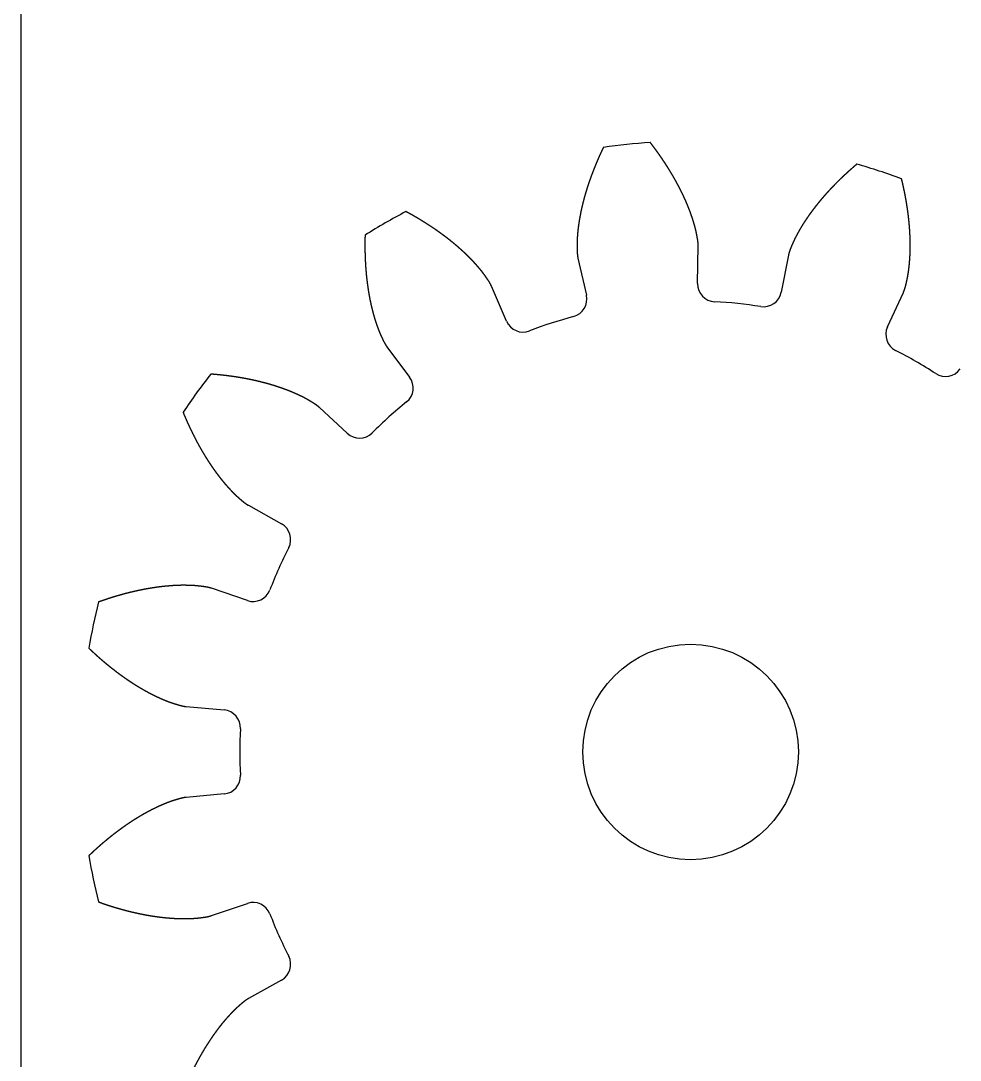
# Model space of a CAD drawing. Header units: inches. Extents: x 0 to 775, y -63 to 305.
# Drawn here: x 0 to 26.15, y 44.65 to 73.58 of the extents above; entities that cross this region are included whole.
import ezdxf

# ---------------------------------------------------------------- set-up
doc = ezdxf.new("R2010")
doc.units = ezdxf.units.IN
doc.header["$MEASUREMENT"] = 0

msp = doc.modelspace()

# ---------------------------------------------------------------- linework, layer by layer
at = {"color": 1}
for p, q in [((18.841, 66.269), (18.856, 67.325)), ((15.51, 66.974), (15.744, 65.944)), ((21.371, 67.061), (21.166, 66.025)), ((13.521, 65.222), (13.105, 66.192)), ((24.127, 65.063), (24.57, 66.022)), ((10.192, 64.51), (10.825, 63.665)), ((9.088, 62.101), (8.313, 62.818)), ((6.335, 60.097), (7.257, 59.582)), ((6.307, 57.446), (5.307, 57.787)), ((4.607, 54.496), (5.659, 54.4)), ((5.659, 52.063), (4.607, 51.967)), ((5.307, 48.677), (6.307, 49.017)), ((7.257, 46.882), (6.335, 46.367))]:
    msp.add_line(p, q, dxfattribs=at)
at = {"linetype": 'Continuous'}
msp.add_lwpolyline([(0, 0), (610, 0), (610, 305), (0, 305)], close=True, dxfattribs=at)
at = {"color": 1}
msp.add_circle((18.646, 53.232), 3, dxfattribs=at)
for centre, radius, start, end in [((18.646, 53.232), 17, 93.7877, 98.2123), ((18.646, 53.232), 17, 69.7877, 74.2123), ((18.646, 53.232), 17, 117.7877, 122.2123), ((19.341, 66.262), 0.5, 179.1897, 266.9466), ((20.675, 66.122), 0.5, 261.0534, 348.8103), ((15.257, 65.833), 0.5, 285.0534, 12.8103), ((18.646, 53.232), 12.549, 81.0534, 86.9466), ((13.981, 65.418), 0.5, 203.1897, 290.9466), ((18.646, 53.232), 12.549, 105.0534, 110.9466), ((24.581, 64.853), 0.5, 155.1897, 242.9466), ((18.646, 53.232), 12.549, 57.0534, 62.9466), ((18.646, 53.232), 17, 141.7877, 146.2123), ((10.424, 63.365), 0.5, 309.0534, 36.8103), ((25.743, 64.182), 0.5, 237.0534, 324.8103), ((18.646, 53.232), 12.549, 129.0534, 134.9466), ((9.427, 62.467), 0.5, 227.1897, 314.9466), ((7.013, 59.145), 0.5, 333.0534, 60.8103), ((18.646, 53.232), 12.549, 153.0534, 158.9466), ((6.468, 57.919), 0.5, 251.1897, 338.9466), ((18.646, 53.232), 17, 165.7877, 170.2123), ((5.614, 53.902), 0.5, 357.0534, 84.8103), ((18.646, 53.232), 12.549, 177.0534, 182.9466), ((5.614, 52.561), 0.5, 275.1897, 2.9466), ((18.646, 53.232), 17, 189.7877, 194.2123), ((6.468, 48.544), 0.5, 21.0534, 108.8103), ((18.646, 53.232), 12.549, 201.0534, 206.9466), ((7.013, 47.318), 0.5, 299.1897, 26.9466)]:
    msp.add_arc(centre, radius, start, end, dxfattribs=at)
for points in [[(16.218, 70.057), (16.213, 70.049), (16.205, 70.031), (16.192, 70.005), (16.176, 69.97), (16.155, 69.926), (16.135, 69.882), (16.115, 69.838), (16.095, 69.794), (16.076, 69.749), (16.057, 69.705), (16.038, 69.661), (16.019, 69.617), (16.001, 69.573), (15.982, 69.529), (15.965, 69.484), (15.947, 69.44), (15.93, 69.396), (15.913, 69.352), (15.896, 69.307), (15.88, 69.263), (15.864, 69.219), (15.848, 69.174), (15.832, 69.13), (15.817, 69.085), (15.802, 69.041), (15.787, 68.997), (15.773, 68.952), (15.759, 68.908), (15.745, 68.863), (15.731, 68.819), (15.718, 68.774), (15.705, 68.73), (15.693, 68.686), (15.681, 68.641), (15.669, 68.597), (15.657, 68.552), (15.646, 68.508), (15.635, 68.463), (15.624, 68.419), (15.614, 68.374), (15.604, 68.33), (15.595, 68.286), (15.586, 68.241), (15.577, 68.197), (15.568, 68.153), (15.56, 68.108), (15.552, 68.064), (15.545, 68.02), (15.538, 67.975), (15.531, 67.931), (15.525, 67.887), (15.519, 67.843), (15.514, 67.799), (15.509, 67.755), (15.504, 67.711), (15.5, 67.667), (15.496, 67.623), (15.493, 67.579), (15.49, 67.535), (15.487, 67.491), (15.485, 67.447), (15.484, 67.404), (15.484, 67.36), (15.484, 67.317), (15.485, 67.273), (15.486, 67.23), (15.487, 67.187), (15.489, 67.144), (15.491, 67.101), (15.495, 67.058), (15.5, 67.024), (15.505, 66.999), (15.508, 66.982), (15.51, 66.974)], [(18.856, 67.325), (18.856, 67.334), (18.856, 67.351), (18.855, 67.377), (18.853, 67.411), (18.848, 67.454), (18.842, 67.496), (18.834, 67.539), (18.827, 67.581), (18.819, 67.624), (18.81, 67.666), (18.801, 67.709), (18.792, 67.751), (18.782, 67.794), (18.771, 67.836), (18.759, 67.879), (18.747, 67.921), (18.735, 67.963), (18.722, 68.005), (18.709, 68.047), (18.695, 68.09), (18.681, 68.132), (18.667, 68.174), (18.652, 68.216), (18.637, 68.258), (18.621, 68.299), (18.605, 68.341), (18.588, 68.383), (18.571, 68.425), (18.554, 68.466), (18.537, 68.508), (18.519, 68.55), (18.501, 68.591), (18.482, 68.632), (18.463, 68.674), (18.444, 68.715), (18.424, 68.756), (18.404, 68.798), (18.384, 68.839), (18.363, 68.88), (18.343, 68.921), (18.321, 68.962), (18.3, 69.003), (18.278, 69.043), (18.256, 69.084), (18.234, 69.125), (18.211, 69.165), (18.188, 69.206), (18.164, 69.246), (18.141, 69.287), (18.117, 69.327), (18.093, 69.367), (18.068, 69.408), (18.044, 69.448), (18.019, 69.488), (17.993, 69.528), (17.968, 69.568), (17.942, 69.607), (17.916, 69.647), (17.889, 69.687), (17.863, 69.726), (17.836, 69.766), (17.809, 69.805), (17.781, 69.844), (17.754, 69.884), (17.726, 69.923), (17.698, 69.962), (17.669, 70.001), (17.64, 70.04), (17.611, 70.079), (17.582, 70.117), (17.559, 70.148), (17.541, 70.171), (17.529, 70.187), (17.523, 70.194)], [(23.271, 69.59), (23.264, 69.584), (23.249, 69.571), (23.227, 69.552), (23.197, 69.527), (23.161, 69.495), (23.124, 69.463), (23.088, 69.431), (23.052, 69.399), (23.016, 69.367), (22.981, 69.334), (22.946, 69.302), (22.911, 69.269), (22.876, 69.236), (22.841, 69.203), (22.807, 69.17), (22.773, 69.137), (22.739, 69.103), (22.706, 69.07), (22.672, 69.036), (22.639, 69.002), (22.607, 68.968), (22.574, 68.934), (22.542, 68.9), (22.51, 68.865), (22.478, 68.831), (22.447, 68.796), (22.415, 68.762), (22.384, 68.727), (22.354, 68.692), (22.323, 68.657), (22.293, 68.621), (22.263, 68.586), (22.234, 68.551), (22.205, 68.515), (22.176, 68.479), (22.147, 68.443), (22.119, 68.407), (22.091, 68.371), (22.063, 68.335), (22.035, 68.298), (22.008, 68.262), (21.982, 68.225), (21.955, 68.188), (21.929, 68.151), (21.903, 68.114), (21.878, 68.077), (21.852, 68.04), (21.828, 68.002), (21.803, 67.965), (21.779, 67.927), (21.755, 67.889), (21.732, 67.851), (21.709, 67.813), (21.687, 67.775), (21.665, 67.737), (21.643, 67.698), (21.622, 67.66), (21.601, 67.621), (21.58, 67.582), (21.56, 67.543), (21.541, 67.504), (21.522, 67.464), (21.504, 67.425), (21.486, 67.385), (21.469, 67.345), (21.453, 67.305), (21.436, 67.265), (21.42, 67.225), (21.405, 67.185), (21.392, 67.144), (21.382, 67.111), (21.376, 67.086), (21.372, 67.07), (21.371, 67.061)], [(24.57, 66.022), (24.574, 66.029), (24.581, 66.045), (24.591, 66.069), (24.602, 66.101), (24.615, 66.142), (24.627, 66.183), (24.637, 66.225), (24.648, 66.267), (24.657, 66.309), (24.667, 66.352), (24.676, 66.394), (24.685, 66.437), (24.693, 66.48), (24.7, 66.523), (24.707, 66.566), (24.713, 66.61), (24.719, 66.653), (24.724, 66.697), (24.73, 66.741), (24.734, 66.785), (24.739, 66.829), (24.742, 66.873), (24.746, 66.918), (24.749, 66.962), (24.752, 67.007), (24.754, 67.052), (24.756, 67.097), (24.757, 67.141), (24.759, 67.187), (24.76, 67.232), (24.76, 67.277), (24.76, 67.322), (24.76, 67.368), (24.76, 67.413), (24.759, 67.459), (24.758, 67.504), (24.756, 67.55), (24.755, 67.596), (24.753, 67.642), (24.75, 67.688), (24.747, 67.734), (24.744, 67.78), (24.741, 67.826), (24.737, 67.872), (24.734, 67.919), (24.729, 67.965), (24.725, 68.011), (24.72, 68.058), (24.715, 68.104), (24.709, 68.151), (24.704, 68.197), (24.698, 68.244), (24.691, 68.291), (24.685, 68.337), (24.678, 68.384), (24.671, 68.431), (24.663, 68.478), (24.656, 68.525), (24.648, 68.572), (24.64, 68.619), (24.631, 68.666), (24.622, 68.713), (24.613, 68.76), (24.604, 68.807), (24.594, 68.854), (24.584, 68.901), (24.574, 68.948), (24.564, 68.996), (24.553, 69.043), (24.542, 69.09), (24.533, 69.128), (24.526, 69.156), (24.522, 69.175), (24.519, 69.185)], [(13.105, 66.192), (13.102, 66.2), (13.095, 66.216), (13.084, 66.239), (13.068, 66.27), (13.046, 66.306), (13.023, 66.343), (12.999, 66.378), (12.974, 66.414), (12.95, 66.45), (12.925, 66.485), (12.899, 66.52), (12.873, 66.555), (12.847, 66.59), (12.82, 66.624), (12.792, 66.658), (12.764, 66.692), (12.735, 66.726), (12.707, 66.759), (12.677, 66.792), (12.648, 66.825), (12.618, 66.858), (12.588, 66.89), (12.557, 66.923), (12.526, 66.955), (12.494, 66.987), (12.463, 67.018), (12.431, 67.05), (12.398, 67.081), (12.366, 67.112), (12.333, 67.143), (12.299, 67.174), (12.266, 67.204), (12.232, 67.234), (12.198, 67.264), (12.164, 67.294), (12.129, 67.324), (12.094, 67.354), (12.059, 67.383), (12.023, 67.412), (11.987, 67.441), (11.951, 67.47), (11.915, 67.498), (11.879, 67.527), (11.842, 67.555), (11.805, 67.583), (11.768, 67.611), (11.73, 67.639), (11.692, 67.666), (11.654, 67.693), (11.616, 67.721), (11.578, 67.747), (11.539, 67.774), (11.5, 67.801), (11.461, 67.827), (11.422, 67.853), (11.382, 67.879), (11.342, 67.905), (11.302, 67.931), (11.262, 67.956), (11.222, 67.982), (11.181, 68.007), (11.14, 68.032), (11.099, 68.057), (11.058, 68.081), (11.016, 68.106), (10.975, 68.13), (10.933, 68.154), (10.891, 68.178), (10.849, 68.201), (10.806, 68.225), (10.772, 68.243), (10.746, 68.257), (10.729, 68.267), (10.721, 68.271)], [(9.584, 67.615), (9.584, 67.605), (9.583, 67.586), (9.582, 67.557), (9.581, 67.518), (9.581, 67.469), (9.58, 67.421), (9.58, 67.372), (9.579, 67.324), (9.58, 67.276), (9.58, 67.228), (9.581, 67.18), (9.582, 67.132), (9.583, 67.084), (9.584, 67.036), (9.586, 66.989), (9.588, 66.941), (9.59, 66.894), (9.593, 66.846), (9.595, 66.799), (9.598, 66.752), (9.602, 66.705), (9.605, 66.658), (9.609, 66.611), (9.613, 66.564), (9.617, 66.517), (9.622, 66.471), (9.627, 66.424), (9.632, 66.378), (9.638, 66.332), (9.644, 66.286), (9.65, 66.24), (9.656, 66.194), (9.663, 66.148), (9.67, 66.103), (9.677, 66.057), (9.684, 66.012), (9.692, 65.967), (9.7, 65.922), (9.708, 65.877), (9.717, 65.832), (9.726, 65.788), (9.736, 65.743), (9.745, 65.699), (9.755, 65.655), (9.765, 65.611), (9.776, 65.567), (9.787, 65.523), (9.798, 65.48), (9.81, 65.436), (9.821, 65.393), (9.834, 65.35), (9.846, 65.308), (9.859, 65.265), (9.873, 65.223), (9.887, 65.181), (9.901, 65.139), (9.915, 65.097), (9.93, 65.056), (9.945, 65.015), (9.96, 64.974), (9.977, 64.933), (9.993, 64.893), (10.011, 64.853), (10.029, 64.813), (10.047, 64.774), (10.065, 64.735), (10.084, 64.696), (10.103, 64.657), (10.123, 64.619), (10.144, 64.581), (10.162, 64.552), (10.177, 64.531), (10.187, 64.517), (10.192, 64.51)], [(8.313, 62.818), (8.306, 62.824), (8.294, 62.836), (8.274, 62.852), (8.247, 62.873), (8.212, 62.898), (8.176, 62.922), (8.14, 62.945), (8.103, 62.968), (8.066, 62.99), (8.029, 63.012), (7.991, 63.034), (7.953, 63.056), (7.915, 63.077), (7.876, 63.097), (7.837, 63.117), (7.798, 63.136), (7.758, 63.155), (7.718, 63.174), (7.678, 63.192), (7.637, 63.21), (7.597, 63.228), (7.556, 63.245), (7.515, 63.262), (7.473, 63.279), (7.432, 63.295), (7.39, 63.311), (7.348, 63.327), (7.305, 63.342), (7.263, 63.358), (7.22, 63.372), (7.177, 63.387), (7.134, 63.401), (7.091, 63.415), (7.048, 63.429), (7.004, 63.442), (6.96, 63.455), (6.916, 63.468), (6.872, 63.48), (6.828, 63.492), (6.784, 63.504), (6.739, 63.516), (6.694, 63.527), (6.649, 63.538), (6.604, 63.549), (6.559, 63.56), (6.514, 63.57), (6.468, 63.58), (6.422, 63.59), (6.377, 63.599), (6.331, 63.609), (6.285, 63.618), (6.238, 63.626), (6.192, 63.635), (6.146, 63.643), (6.099, 63.651), (6.052, 63.659), (6.005, 63.666), (5.958, 63.673), (5.911, 63.68), (5.864, 63.687), (5.817, 63.693), (5.769, 63.699), (5.722, 63.705), (5.674, 63.711), (5.626, 63.716), (5.578, 63.722), (5.53, 63.727), (5.482, 63.731), (5.434, 63.736), (5.386, 63.74), (5.347, 63.743), (5.318, 63.745), (5.298, 63.747), (5.289, 63.747)], [(4.517, 62.686), (4.521, 62.677), (4.528, 62.659), (4.539, 62.632), (4.554, 62.596), (4.573, 62.551), (4.592, 62.507), (4.612, 62.462), (4.631, 62.418), (4.651, 62.374), (4.671, 62.33), (4.691, 62.287), (4.711, 62.243), (4.732, 62.2), (4.753, 62.157), (4.774, 62.114), (4.795, 62.072), (4.816, 62.029), (4.838, 61.987), (4.859, 61.945), (4.881, 61.903), (4.904, 61.861), (4.926, 61.82), (4.948, 61.779), (4.971, 61.737), (4.994, 61.697), (5.017, 61.656), (5.041, 61.616), (5.064, 61.575), (5.088, 61.535), (5.112, 61.496), (5.136, 61.456), (5.161, 61.417), (5.186, 61.378), (5.21, 61.339), (5.235, 61.3), (5.261, 61.262), (5.286, 61.224), (5.312, 61.186), (5.338, 61.148), (5.364, 61.111), (5.39, 61.074), (5.417, 61.037), (5.444, 61.001), (5.471, 60.964), (5.498, 60.928), (5.526, 60.893), (5.553, 60.857), (5.581, 60.822), (5.609, 60.787), (5.638, 60.753), (5.666, 60.718), (5.695, 60.685), (5.725, 60.651), (5.754, 60.618), (5.784, 60.585), (5.814, 60.552), (5.844, 60.52), (5.874, 60.488), (5.905, 60.457), (5.935, 60.426), (5.967, 60.395), (5.998, 60.365), (6.031, 60.336), (6.063, 60.307), (6.096, 60.278), (6.128, 60.25), (6.161, 60.222), (6.195, 60.195), (6.228, 60.168), (6.263, 60.142), (6.291, 60.123), (6.313, 60.109), (6.328, 60.101), (6.335, 60.097)], [(5.307, 57.787), (5.299, 57.789), (5.282, 57.795), (5.258, 57.802), (5.224, 57.81), (5.182, 57.819), (5.14, 57.826), (5.097, 57.832), (5.054, 57.838), (5.011, 57.843), (4.968, 57.848), (4.925, 57.853), (4.882, 57.857), (4.838, 57.861), (4.795, 57.864), (4.751, 57.866), (4.707, 57.867), (4.663, 57.869), (4.619, 57.869), (4.575, 57.87), (4.53, 57.87), (4.486, 57.87), (4.442, 57.869), (4.397, 57.868), (4.353, 57.866), (4.308, 57.864), (4.263, 57.862), (4.218, 57.859), (4.173, 57.856), (4.129, 57.852), (4.084, 57.848), (4.038, 57.844), (3.993, 57.84), (3.948, 57.835), (3.903, 57.83), (3.858, 57.824), (3.812, 57.818), (3.767, 57.812), (3.722, 57.805), (3.676, 57.798), (3.631, 57.791), (3.585, 57.784), (3.54, 57.776), (3.494, 57.768), (3.449, 57.759), (3.403, 57.751), (3.357, 57.742), (3.312, 57.732), (3.266, 57.723), (3.22, 57.713), (3.175, 57.702), (3.129, 57.692), (3.083, 57.681), (3.037, 57.67), (2.992, 57.658), (2.946, 57.647), (2.9, 57.635), (2.854, 57.623), (2.808, 57.61), (2.762, 57.597), (2.717, 57.584), (2.671, 57.571), (2.625, 57.557), (2.579, 57.543), (2.533, 57.529), (2.487, 57.514), (2.441, 57.5), (2.396, 57.485), (2.35, 57.469), (2.304, 57.454), (2.258, 57.438), (2.221, 57.425), (2.194, 57.415), (2.175, 57.409), (2.166, 57.405)], [(1.893, 56.122), (1.9, 56.115), (1.914, 56.101), (1.936, 56.081), (1.964, 56.055), (1.999, 56.022), (2.035, 55.989), (2.071, 55.956), (2.106, 55.924), (2.142, 55.892), (2.178, 55.86), (2.214, 55.828), (2.251, 55.797), (2.287, 55.765), (2.323, 55.735), (2.36, 55.704), (2.397, 55.674), (2.433, 55.643), (2.47, 55.614), (2.507, 55.584), (2.544, 55.555), (2.582, 55.526), (2.619, 55.497), (2.656, 55.468), (2.694, 55.44), (2.731, 55.412), (2.769, 55.384), (2.807, 55.357), (2.845, 55.33), (2.883, 55.303), (2.921, 55.277), (2.959, 55.25), (2.997, 55.224), (3.036, 55.199), (3.074, 55.173), (3.113, 55.148), (3.152, 55.124), (3.19, 55.099), (3.229, 55.075), (3.268, 55.051), (3.307, 55.028), (3.347, 55.005), (3.386, 54.982), (3.425, 54.959), (3.465, 54.937), (3.504, 54.915), (3.544, 54.894), (3.584, 54.873), (3.623, 54.852), (3.663, 54.832), (3.703, 54.812), (3.743, 54.792), (3.784, 54.773), (3.824, 54.754), (3.864, 54.736), (3.905, 54.718), (3.945, 54.7), (3.986, 54.683), (4.027, 54.666), (4.067, 54.65), (4.108, 54.634), (4.149, 54.619), (4.19, 54.604), (4.232, 54.59), (4.273, 54.577), (4.315, 54.564), (4.356, 54.552), (4.397, 54.54), (4.439, 54.528), (4.481, 54.517), (4.522, 54.508), (4.556, 54.502), (4.582, 54.498), (4.599, 54.497), (4.607, 54.496)], [(4.607, 51.967), (4.599, 51.967), (4.582, 51.965), (4.556, 51.961), (4.522, 51.955), (4.481, 51.946), (4.439, 51.935), (4.397, 51.923), (4.356, 51.911), (4.315, 51.899), (4.273, 51.886), (4.232, 51.873), (4.19, 51.859), (4.149, 51.844), (4.108, 51.829), (4.067, 51.813), (4.027, 51.797), (3.986, 51.78), (3.945, 51.763), (3.905, 51.746), (3.864, 51.728), (3.824, 51.709), (3.784, 51.69), (3.743, 51.671), (3.703, 51.652), (3.663, 51.632), (3.623, 51.611), (3.584, 51.591), (3.544, 51.569), (3.504, 51.548), (3.465, 51.526), (3.425, 51.504), (3.386, 51.482), (3.347, 51.459), (3.307, 51.436), (3.268, 51.412), (3.229, 51.388), (3.19, 51.364), (3.152, 51.34), (3.113, 51.315), (3.074, 51.29), (3.036, 51.265), (2.997, 51.239), (2.959, 51.213), (2.921, 51.187), (2.883, 51.16), (2.845, 51.133), (2.807, 51.106), (2.769, 51.079), (2.731, 51.051), (2.694, 51.023), (2.656, 50.995), (2.619, 50.966), (2.582, 50.938), (2.544, 50.909), (2.507, 50.879), (2.47, 50.85), (2.433, 50.82), (2.397, 50.79), (2.36, 50.759), (2.323, 50.729), (2.287, 50.698), (2.251, 50.667), (2.214, 50.635), (2.178, 50.604), (2.142, 50.572), (2.106, 50.54), (2.071, 50.507), (2.035, 50.475), (1.999, 50.442), (1.964, 50.409), (1.936, 50.382), (1.914, 50.362), (1.9, 50.348), (1.893, 50.342)], [(2.166, 49.058), (2.175, 49.055), (2.194, 49.048), (2.221, 49.038), (2.258, 49.025), (2.304, 49.01), (2.35, 48.994), (2.396, 48.979), (2.441, 48.964), (2.487, 48.949), (2.533, 48.934), (2.579, 48.92), (2.625, 48.906), (2.671, 48.893), (2.717, 48.879), (2.762, 48.866), (2.808, 48.853), (2.854, 48.841), (2.9, 48.828), (2.946, 48.816), (2.992, 48.805), (3.037, 48.793), (3.083, 48.782), (3.129, 48.771), (3.175, 48.761), (3.22, 48.751), (3.266, 48.741), (3.312, 48.731), (3.357, 48.722), (3.403, 48.713), (3.449, 48.704), (3.494, 48.695), (3.54, 48.687), (3.585, 48.679), (3.631, 48.672), (3.676, 48.665), (3.722, 48.658), (3.767, 48.651), (3.812, 48.645), (3.858, 48.639), (3.903, 48.634), (3.948, 48.628), (3.993, 48.624), (4.038, 48.619), (4.084, 48.615), (4.129, 48.611), (4.173, 48.608), (4.218, 48.604), (4.263, 48.602), (4.308, 48.599), (4.353, 48.597), (4.397, 48.596), (4.442, 48.594), (4.486, 48.594), (4.53, 48.593), (4.575, 48.593), (4.619, 48.594), (4.663, 48.595), (4.707, 48.596), (4.751, 48.598), (4.795, 48.6), (4.838, 48.603), (4.882, 48.606), (4.925, 48.61), (4.968, 48.615), (5.011, 48.62), (5.054, 48.626), (5.097, 48.631), (5.14, 48.638), (5.182, 48.645), (5.224, 48.653), (5.258, 48.661), (5.282, 48.669), (5.299, 48.674), (5.307, 48.677)], [(6.335, 46.367), (6.328, 46.362), (6.313, 46.354), (6.291, 46.34), (6.263, 46.321), (6.228, 46.296), (6.195, 46.269), (6.161, 46.241), (6.128, 46.213), (6.096, 46.185), (6.063, 46.156), (6.031, 46.128), (5.998, 46.098), (5.967, 46.068), (5.935, 46.038), (5.905, 46.006), (5.874, 45.975), (5.844, 45.943), (5.814, 45.911), (5.784, 45.878), (5.754, 45.845), (5.725, 45.812), (5.695, 45.779), (5.666, 45.745), (5.638, 45.711), (5.609, 45.676), (5.581, 45.641), (5.553, 45.606), (5.526, 45.571), (5.498, 45.535), (5.471, 45.499), (5.444, 45.463), (5.417, 45.426), (5.39, 45.389), (5.364, 45.352), (5.338, 45.315), (5.312, 45.277), (5.286, 45.239), (5.261, 45.201), (5.235, 45.163), (5.21, 45.124), (5.186, 45.085), (5.161, 45.046), (5.136, 45.007), (5.112, 44.968), (5.088, 44.928), (5.064, 44.888), (5.041, 44.848), (5.017, 44.807), (4.994, 44.767), (4.971, 44.726), (4.948, 44.685), (4.926, 44.643), (4.904, 44.602), (4.881, 44.56), (4.859, 44.518), (4.838, 44.476), (4.816, 44.434), (4.795, 44.392), (4.774, 44.349), (4.753, 44.306), (4.732, 44.263), (4.711, 44.22), (4.691, 44.176), (4.671, 44.133), (4.651, 44.089), (4.631, 44.045), (4.612, 44.001), (4.592, 43.957), (4.573, 43.912), (4.554, 43.868), (4.539, 43.832), (4.528, 43.805), (4.521, 43.787), (4.517, 43.778)]]:
    msp.add_open_spline(points, degree=5, dxfattribs=at)

doc.saveas('drawing.dxf')
